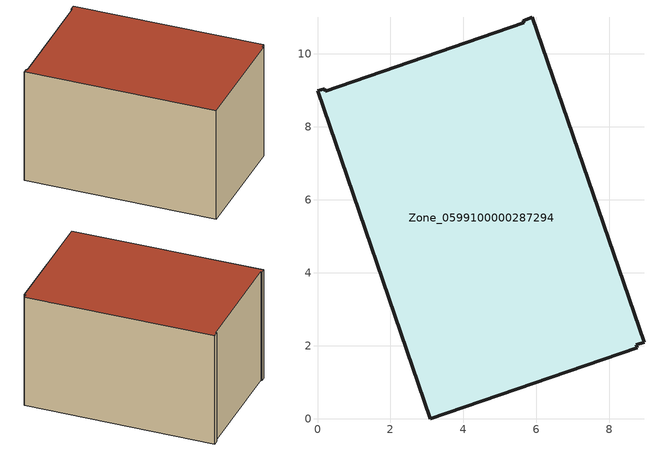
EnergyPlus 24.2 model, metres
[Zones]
Zone_0599100000287294
 floor ground (C_G): 8.95,2.09 8.74,2.02 8.76,1.95 3.09,0 0,8.98 0.19,9.05 0.22,8.98 5.65,10.86 5.63,10.91 5.89,11 z0
 wall outside (C_F): 8.95,2.09 5.89,11 5.63,10.91 5.65,10.86 0.22,8.98 0.19,9.05 0,8.98 3.09,0 8.76,1.95 8.74,2.02 8.95,2.09 z0:5.85
 roof outside (C_R): 8.74,2.02 8.95,2.09 5.89,11 5.63,10.91 5.65,10.86 0.22,8.98 0.19,9.05 0,8.98 3.09,0 8.76,1.95 z5.85
[BUILDING]
Pand.0599100000287294: North Axis=0; Terrain=City; Loads Convergence Tolerance Value=0.04; Temperature Convergence Tolerance Value=0.4; Solar Distribution=FullExterior; Maximum Number of Warmup Days=25; Minimum Number of Warmup Days=1
[Site:Location]
Rotterdam.The.Hague.AP_ZH_NLD Design_Conditions: Latitude=51.96; Longitude=4.45; Time Zone=1; Elevation=-4.5
[SITE:GROUNDTEMPERATURE:BUILDINGSURFACE]
18, 18, 18, 18, 18, 18, 18, 18, 18, 18, 18, 18
[MATERIAL] Thermal Absorptance=0.9; Solar Absorptance=0.7; Visible Absorptance=0.7
Name | Roughness | Thickness | Conductivity | Density | Specific Heat
G.TC.1946-1964 | MediumSmooth | 0.15 | 1 | 540 | 1210
F.TC.1946-1964 | Rough | 0.3 | 0.857143 | 1920 | 840
R.TC.1946-1964 | MediumRough | 0.2 | 0.235294 | 1500 | 1000
[CONSTRUCTION]
C_G: G.TC.1946-1964
C_F: F.TC.1946-1964
C_R: R.TC.1946-1964
[ZONE]
Zone_0599100000287294: Type=1; Multiplier=1; Ceiling Height=Autocalculate; Volume=Autocalculate; Floor Area=autocalculate; Part of Total Floor Area=Yes
[ZONEINFILTRATION:DESIGNFLOWRATE]
Infil_Zone_0599100000287294: Zone or ZoneList or Space or SpaceList=Zone_0599100000287294; Schedule=AlwaysOn; Design Flow Rate Calculation Method=Flow/Area; Flow Rate per Floor Area=0.003; Constant Term Coefficient=1; Temperature Term Coefficient=0; Velocity Term Coefficient=0; Velocity Squared Term Coefficient=0
[HVACTEMPLATE:ZONE:IDEALLOADSAIRSYSTEM]
Zone_0599100000287294: Maximum Heating Supply Air Temperature=50; Minimum Cooling Supply Air Temperature=13; Maximum Heating Supply Air Humidity Ratio=0.0156; Minimum Cooling Supply Air Humidity Ratio=0.0077; Heating Limit=NoLimit; Cooling Limit=NoLimit; Dehumidification Control Type=ConstantSensibleHeatRatio; Cooling Sensible Heat Ratio=0.7; Dehumidification Setpoint=60; Humidification Control Type=None; Humidification Setpoint=30; Outdoor Air Method=None; Outdoor Air Flow Rate per Person=0.00944; Outdoor Air Flow Rate per Zone Floor Area=0; Outdoor Air Flow Rate per Zone=0; Demand Controlled Ventilation Type=None; Outdoor Air Economizer Type=NoEconomizer; Heat Recovery Type=None; Sensible Heat Recovery Effectiveness=0.7; Latent Heat Recovery Effectiveness=0.65
[ZONECONTROL:THERMOSTAT]
ThermostatControl_Zone_0599100000287294: Zone or ZoneList=Zone_0599100000287294; Control Type Schedule=DualSetpointControlType; Control 1=Thermostat_Zone_0599100000287294; Temperature Difference Between Cutout And Setpoint=0
[THERMOSTATSETPOINT:DUALSETPOINT]
Thermostat_Zone_0599100000287294: Heating Setpoint Temperature Schedule=HeatingSetpoint_Zone_0599100000287294; Cooling Setpoint Temperature Schedule=CoolingSetpoint_Zone_0599100000287294
[SCHEDULE:COMPACT]
HeatingSetpoint_Zone_0599100000287294: Through: 12/31, For: AllDays, Until: 24:00, 21
CoolingSetpoint_Zone_0599100000287294: Through: 12/31, For: AllDays, Until: 24:00, 24
DualSetpointControlType: Through: 12/31, For: AllDays, Until: 24:00, 4
AlwaysOn: Through: 12/31, For: AllDays, Until: 24:00, 1
